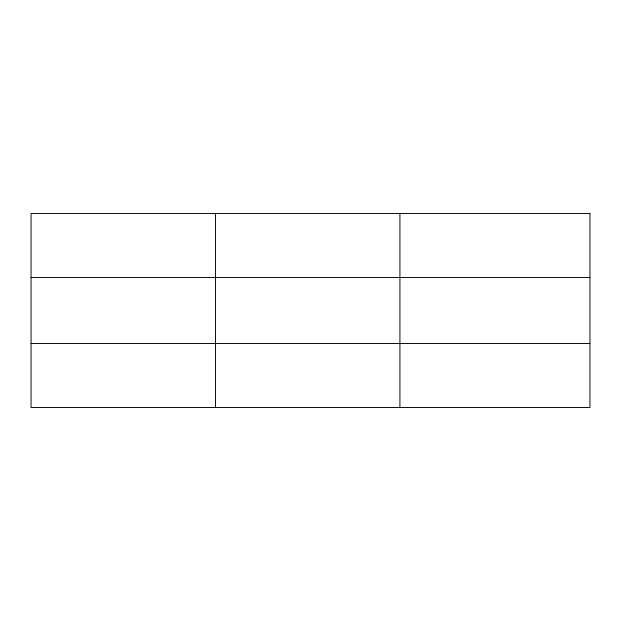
<?xml version="1.0" encoding="UTF-8"?>
<svg xmlns="http://www.w3.org/2000/svg" width="621" height="621" viewBox="0 0 621 621"><rect width="100%" height="100%" fill="white"/><g stroke="black" fill="none" stroke-linecap="round" stroke-linejoin="round"><path stroke-width="0.93" d="M215.487 213.5L215.487 407.5M399.924 213.5L399.924 407.5M31.05 277.517L589.95 277.517M31.05 343.483L589.95 343.483M589.95 213.5L589.95 407.5L31.05 407.5L31.05 213.5L589.95 213.5"/></g></svg>
